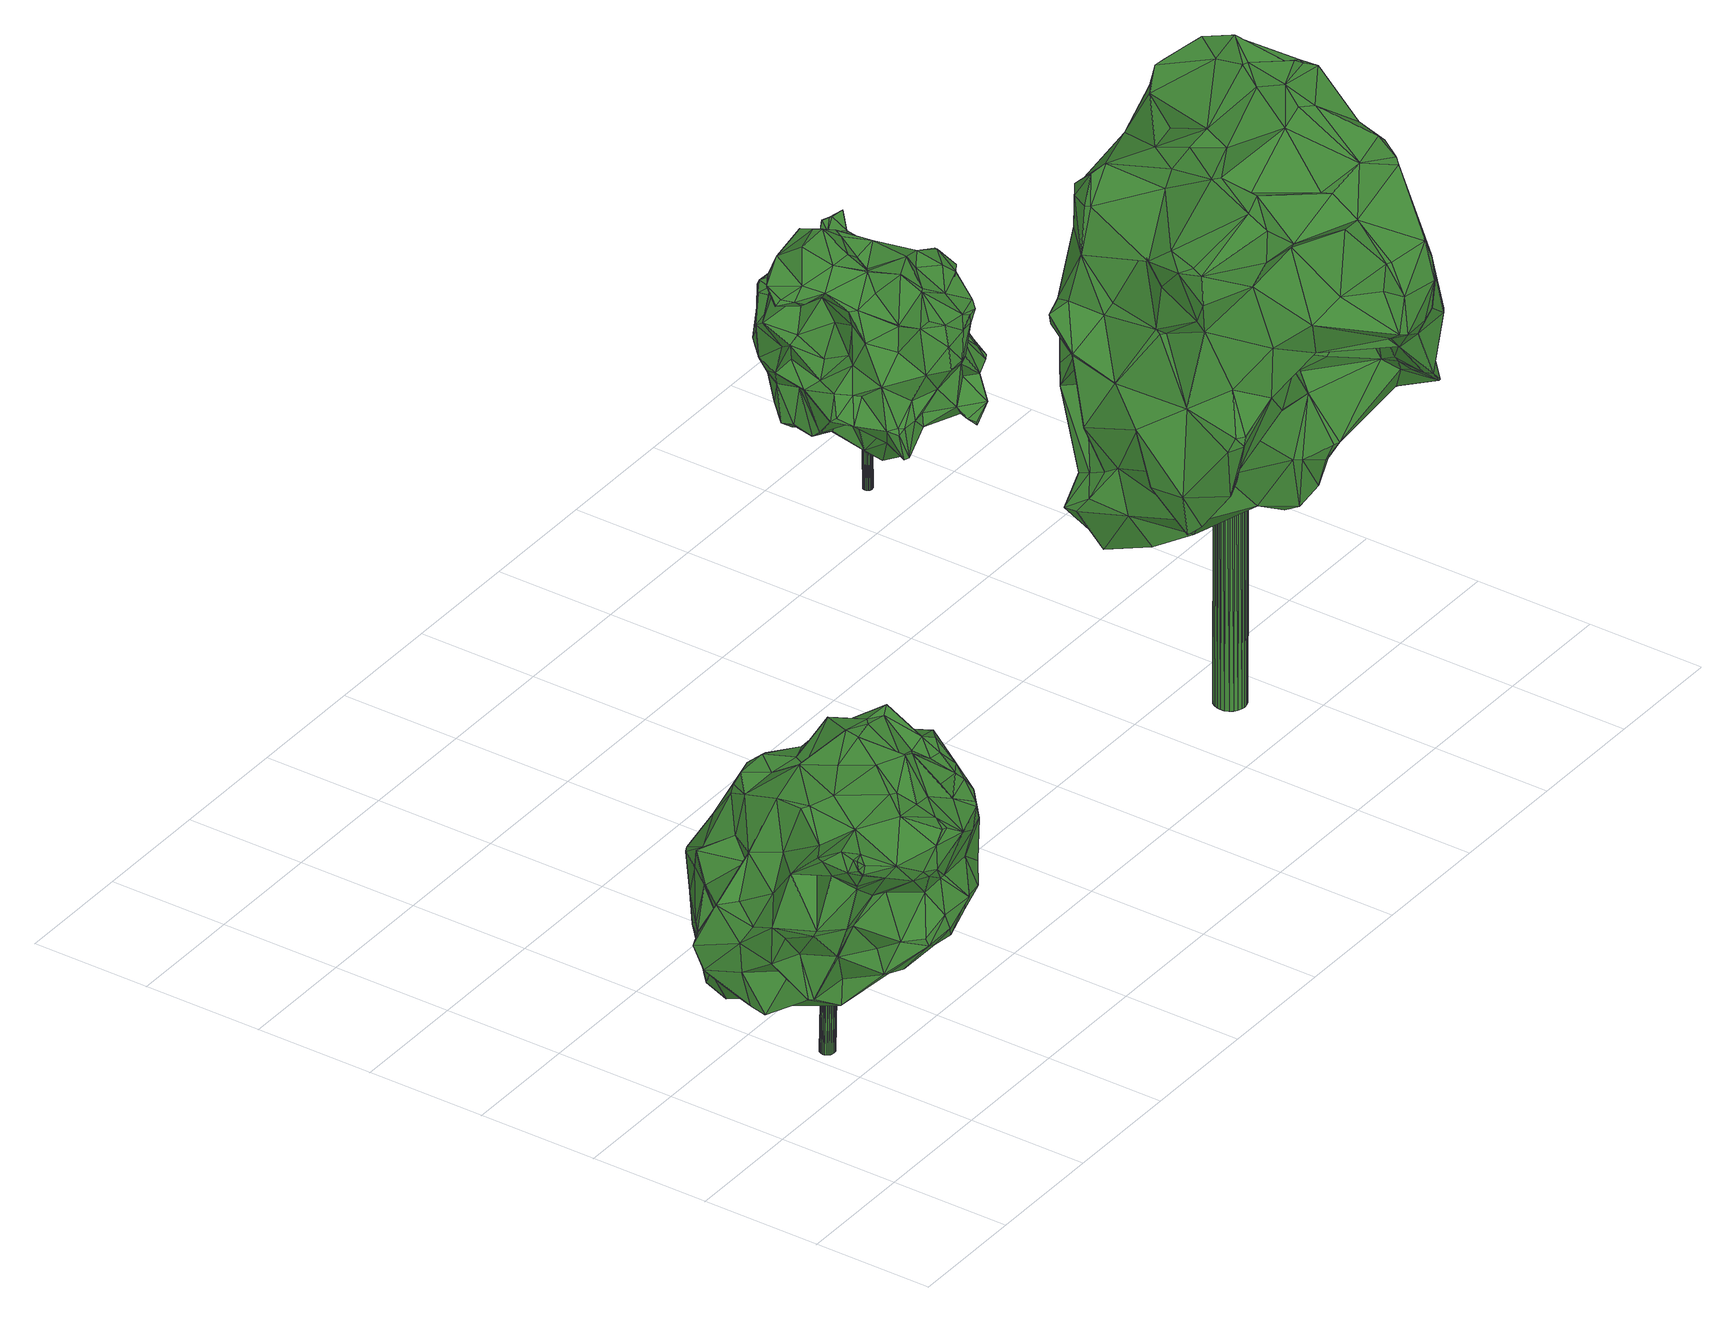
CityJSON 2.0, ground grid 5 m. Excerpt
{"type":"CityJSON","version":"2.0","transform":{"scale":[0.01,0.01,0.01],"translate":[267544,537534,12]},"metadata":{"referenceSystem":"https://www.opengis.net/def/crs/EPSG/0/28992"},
"CityObjects":{
"tree1":{"type":"SolitaryVegetationObject","attributes":{"gtid":333,"crown_width_m":10.78,"crown_median_z":21.3,"crown_r50_m":0.351,"crown_porosity":0.892,"trunk_H_m":8.39,"trunk_DBH_m":0.606,"trunk_radius_m":0.303,"trunk_base_height_m":12.91,"original_gtid":"334"},"geometry":[{"type":"Solid","lod":"3","boundaries":[[[[0,1,2]],[[3,4,5]],[[6,7,8]],[[9,10,11]],[[12,13,14]],[[15,16,17]],[[18,19,16]],[[20,21,14]],[[22,23,24]],[[25,26,27]],[[28,29,30]],[[31,32,33]],[[34,35,36]],[[37,38,39]],[[40,35,41]],[[42,43,44]],[[45,46,47]],[[48,49,50]],[[51,52,53]],[[36,54,34]],[[36,55,54]],[[56,57,58]],[[56,58,59]],[[17,19,60]],[[17,60,61]],[[62,63,64]],[[65,39,66]],[[67,68,69]],[[70,1,0]],[[71,72,73]],[[74,47,46]],[[75,76,77]],[[11,10,78]],[[47,53,52]],[[79,80,65]],[[79,65,66]],[[81,10,82]],[[54,55,25]],[[2,75,0]],[[5,83,84]],[[47,52,85]],[[43,86,44]],[[87,28,88]],[[89,90,25]],[[91,92,90]],[[90,89,93]],[[63,94,95]],[[83,96,97]],[[98,97,96]],[[98,83,97]],[[99,100,101]],[[96,102,103]],[[104,105,106]],[[107,75,2]],[[12,27,26]],[[44,108,42]],[[109,110,111]],[[112,27,12]],[[113,78,81]],[[10,81,78]],[[114,115,116]],[[117,118,114]],[[119,114,118]],[[101,76,75]],[[120,121,43]],[[120,43,42]],[[122,123,124]],[[11,33,9]],[[119,118,125]],[[112,12,77]],[[106,126,127]],[[128,61,60]],[[129,130,131]],[[29,132,133]],[[98,84,83]],[[134,87,135]],[[93,91,90]],[[133,5,30]],[[29,133,30]],[[135,136,134]],[[80,79,137]],[[54,91,34]],[[14,21,12]],[[92,91,54]],[[138,139,40]],[[77,76,112]],[[78,113,140]],[[99,101,141]],[[101,142,141]],[[90,92,143]],[[144,145,146]],[[147,145,144]],[[148,65,149]],[[87,67,135]],[[44,150,151]],[[152,13,153]],[[130,146,154]],[[138,41,155]],[[67,87,131]],[[6,156,157]],[[8,156,6]],[[158,118,117]],[[125,118,158]],[[159,160,14]],[[34,122,35]],[[161,110,162]],[[26,25,163]],[[70,164,165]],[[0,164,70]],[[36,166,55]],[[146,145,167]],[[168,167,169]],[[167,168,59]],[[116,170,171]],[[40,172,35]],[[139,172,40]],[[116,144,114]],[[85,45,47]],[[34,173,122]],[[59,168,141]],[[141,168,89]],[[106,123,104]],[[136,6,134]],[[157,134,6]],[[67,131,130]],[[124,109,155]],[[87,174,28]],[[160,38,37]],[[15,175,176]],[[177,178,169]],[[98,103,51]],[[96,103,98]],[[157,73,179]],[[2,57,107]],[[159,14,13]],[[103,102,180]],[[18,181,19]],[[79,182,137]],[[79,66,182]],[[183,184,185]],[[186,187,43]],[[43,121,186]],[[15,188,16]],[[24,8,70]],[[48,188,15]],[[176,48,15]],[[5,189,190]],[[5,191,189]],[[188,192,16]],[[192,18,16]],[[136,2,7]],[[2,1,7]],[[77,12,20]],[[77,20,75]],[[80,137,64]],[[158,88,28]],[[158,117,88]],[[193,194,195]],[[128,196,33]],[[60,196,128]],[[147,144,197]],[[111,198,31]],[[199,200,18]],[[171,197,116]],[[201,195,94]],[[30,5,190]],[[202,203,108]],[[200,108,203]],[[149,184,183]],[[136,204,57]],[[136,57,2]],[[52,205,85]],[[52,51,205]],[[14,160,206]],[[12,21,20]],[[128,207,61]],[[33,207,128]],[[208,96,83]],[[209,137,210]],[[22,165,20]],[[22,20,206]],[[206,20,14]],[[211,42,108]],[[3,5,84]],[[3,84,120]],[[211,108,212]],[[213,156,71]],[[111,214,215]],[[139,137,209]],[[139,62,137]],[[95,113,185]],[[113,95,140]],[[53,98,51]],[[193,215,194]],[[216,159,152]],[[212,3,42]],[[120,42,3]],[[120,98,121]],[[208,83,133]],[[82,217,81]],[[218,113,81]],[[219,218,150]],[[219,150,220]],[[182,221,210]],[[121,98,53]],[[54,143,92]],[[25,143,54]],[[34,222,223]],[[110,161,170]],[[171,170,161]],[[223,222,126]],[[75,164,0]],[[33,115,207]],[[19,17,16]],[[109,193,155]],[[195,155,193]],[[104,123,122]],[[220,74,46]],[[45,220,46]],[[45,224,148]],[[182,210,137]],[[127,110,225]],[[90,143,25]],[[188,189,192]],[[192,189,212]],[[189,191,212]],[[75,107,226]],[[24,156,8]],[[227,179,73]],[[76,100,112]],[[210,221,228]],[[91,177,222]],[[147,222,177]],[[60,229,196]],[[60,19,229]],[[115,170,116]],[[198,170,115]],[[198,110,170]],[[124,225,109]],[[123,225,124]],[[120,84,98]],[[38,216,66]],[[125,48,176]],[[169,167,145]],[[169,145,147]],[[30,230,28]],[[158,230,125]],[[28,230,158]],[[111,31,11]],[[33,11,31]],[[220,86,74]],[[179,132,157]],[[208,132,179]],[[106,231,126]],[[105,231,106]],[[116,197,144]],[[34,91,222]],[[188,50,189]],[[190,189,50]],[[139,209,172]],[[57,204,58]],[[179,227,208]],[[222,147,197]],[[188,48,50]],[[108,44,151]],[[108,151,202]],[[109,232,110]],[[146,167,233]],[[88,131,87]],[[204,154,58]],[[233,58,154]],[[200,212,108]],[[186,74,187]],[[215,193,111]],[[111,193,109]],[[55,163,25]],[[234,61,207]],[[234,207,115]],[[235,236,180]],[[237,180,236]],[[235,180,102]],[[78,214,11]],[[111,11,214]],[[110,198,111]],[[51,103,238]],[[219,220,239]],[[114,144,240]],[[220,183,239]],[[220,148,183]],[[133,83,5]],[[203,18,200]],[[163,55,228]],[[163,228,221]],[[127,162,110]],[[241,242,173]],[[241,173,34]],[[104,173,105]],[[105,173,242]],[[139,138,243]],[[181,9,229]],[[177,91,178]],[[93,178,91]],[[113,218,185]],[[70,8,1]],[[7,1,8]],[[195,138,155]],[[202,151,150]],[[149,80,64]],[[149,64,63]],[[62,64,137]],[[127,225,106]],[[55,166,228]],[[88,240,131]],[[152,159,13]],[[239,185,218]],[[95,185,63]],[[239,218,219]],[[22,236,23]],[[244,181,18]],[[244,18,203]],[[65,245,39]],[[63,184,149]],[[149,183,148]],[[7,6,136]],[[114,240,117]],[[73,157,213]],[[78,140,214]],[[95,214,140]],[[35,122,41]],[[67,130,68]],[[4,191,5]],[[177,169,147]],[[211,212,42]],[[185,239,183]],[[220,45,148]],[[172,166,35]],[[208,133,132]],[[146,130,129]],[[146,129,144]],[[29,157,132]],[[33,196,229]],[[17,61,175]],[[17,175,15]],[[73,213,71]],[[25,100,89]],[[210,228,172]],[[187,74,86]],[[187,86,43]],[[26,13,12]],[[39,85,205]],[[39,38,66]],[[35,166,36]],[[185,184,63]],[[201,138,195]],[[155,41,124]],[[122,124,41]],[[65,80,149]],[[163,13,26]],[[202,244,203]],[[82,244,202]],[[161,197,171]],[[161,222,197]],[[161,162,222]],[[222,162,126]],[[127,126,162]],[[238,180,205]],[[150,44,86]],[[150,86,220]],[[22,24,165]],[[206,237,22]],[[165,24,70]],[[166,172,228]],[[94,246,201]],[[236,22,237]],[[163,221,13]],[[210,172,209]],[[157,156,213]],[[129,240,144]],[[131,240,129]],[[59,58,233]],[[227,96,208]],[[102,96,227]],[[119,234,114]],[[115,114,234]],[[168,169,178]],[[28,174,29]],[[167,59,233]],[[93,168,178]],[[56,142,57]],[[141,142,56]],[[134,174,87]],[[134,157,174]],[[37,39,205]],[[205,237,37]],[[206,37,237]],[[206,160,37]],[[23,156,24]],[[138,40,41]],[[29,174,157]],[[23,236,235]],[[227,23,235]],[[227,235,102]],[[141,89,100]],[[168,93,89]],[[20,164,75]],[[165,164,20]],[[88,117,240]],[[85,247,45]],[[39,247,85]],[[38,160,216]],[[13,221,153]],[[225,110,232]],[[101,100,76]],[[205,51,238]],[[95,194,214]],[[215,214,194]],[[195,194,94]],[[95,94,194]],[[94,63,246]],[[115,32,198]],[[33,32,115]],[[237,205,180]],[[82,10,181]],[[10,9,181]],[[244,82,181]],[[233,154,146]],[[74,248,47]],[[201,246,62]],[[62,246,63]],[[201,243,138]],[[62,139,243]],[[62,243,201]],[[123,106,225]],[[81,217,218]],[[56,59,141]],[[238,103,180]],[[82,202,217]],[[18,192,199]],[[71,156,23]],[[31,198,32]],[[73,72,227]],[[71,23,72]],[[227,72,23]],[[212,199,192]],[[224,245,65]],[[148,224,65]],[[218,217,150]],[[202,150,217]],[[199,212,200]],[[191,249,212]],[[3,212,249]],[[3,249,4]],[[4,249,191]],[[250,231,242]],[[27,112,100]],[[27,100,25]],[[99,141,100]],[[125,176,175]],[[33,229,9]],[[181,229,19]],[[61,234,175]],[[119,175,234]],[[125,175,119]],[[225,232,109]],[[159,216,160]],[[190,50,49]],[[45,247,224]],[[224,247,245]],[[245,247,39]],[[101,226,142]],[[75,226,101]],[[66,216,152]],[[66,152,182]],[[152,153,182]],[[182,153,221]],[[223,241,34]],[[250,241,223]],[[30,190,49]],[[250,242,241]],[[104,122,173]],[[30,49,230]],[[125,49,48]],[[230,49,125]],[[67,69,135]],[[135,69,136]],[[204,136,69]],[[53,47,248]],[[53,248,121]],[[69,154,204]],[[69,68,154]],[[130,154,68]],[[186,248,74]],[[121,248,186]],[[242,231,105]],[[223,231,250]],[[126,231,223]],[[107,57,226]],[[57,142,226]],[[251,252,253]],[[251,253,254]],[[254,253,255]],[[254,255,256]],[[253,252,257]],[[253,257,255]],[[255,257,258]],[[255,258,256]],[[257,252,259]],[[257,259,258]],[[258,259,260]],[[258,260,256]],[[259,252,261]],[[259,261,260]],[[260,261,262]],[[260,262,256]],[[261,252,263]],[[261,263,262]],[[262,263,264]],[[262,264,256]],[[263,252,265]],[[263,265,264]],[[264,265,266]],[[264,266,256]],[[265,252,267]],[[265,267,266]],[[266,267,268]],[[266,268,256]],[[267,252,269]],[[267,269,268]],[[268,269,270]],[[268,270,256]],[[269,252,271]],[[269,271,270]],[[270,271,272]],[[270,272,256]],[[271,252,273]],[[271,273,272]],[[272,273,274]],[[272,274,256]],[[273,252,275]],[[273,275,274]],[[274,275,276]],[[274,276,256]],[[275,252,277]],[[275,277,276]],[[276,277,278]],[[276,278,256]],[[277,252,279]],[[277,279,278]],[[278,279,280]],[[278,280,256]],[[279,252,281]],[[279,281,280]],[[280,281,282]],[[280,282,256]],[[281,252,283]],[[281,283,282]],[[282,283,284]],[[282,284,256]],[[283,252,285]],[[283,285,284]],[[284,285,286]],[[284,286,256]],[[285,252,287]],[[285,287,286]],[[286,287,288]],[[286,288,256]],[[287,252,289]],[[287,289,288]],[[288,289,290]],[[288,290,256]],[[289,252,291]],[[289,291,290]],[[290,291,292]],[[290,292,256]],[[291,252,293]],[[291,293,292]],[[292,293,294]],[[292,294,256]],[[293,252,295]],[[293,295,294]],[[294,295,296]],[[294,296,256]],[[295,252,297]],[[295,297,296]],[[296,297,298]],[[296,298,256]],[[297,252,299]],[[297,299,298]],[[298,299,300]],[[298,300,256]],[[299,252,251]],[[299,251,300]],[[300,251,254]],[[300,254,256]]]]}]},
"tree2":{"type":"SolitaryVegetationObject","attributes":{"gtid":13,"crown_width_m":13.46,"crown_median_z":30.38,"crown_r50_m":0.469,"crown_porosity":0.883,"trunk_H_m":17.51,"trunk_DBH_m":1.3,"trunk_radius_m":0.648,"trunk_base_height_m":12.87,"original_gtid":"13"},"geometry":[{"type":"Solid","lod":"3","boundaries":[[[[301,302,303]],[[304,305,306]],[[307,308,309]],[[310,308,307]],[[311,312,313]],[[311,313,314]],[[315,316,317]],[[318,319,320]],[[321,322,323]],[[324,325,326]],[[327,328,329]],[[330,331,332]],[[333,334,335]],[[336,337,319]],[[338,339,340]],[[341,342,343]],[[344,345,346]],[[347,348,349]],[[350,351,352]],[[353,354,355]],[[356,357,358]],[[359,360,361]],[[362,363,364]],[[335,365,366]],[[365,367,366]],[[329,368,317]],[[369,320,370]],[[370,320,371]],[[370,371,372]],[[373,340,374]],[[375,376,377]],[[378,379,380]],[[370,381,369]],[[382,383,384]],[[307,385,386]],[[309,385,307]],[[387,388,389]],[[390,339,338]],[[391,392,393]],[[385,394,395]],[[396,397,398]],[[399,400,401]],[[347,349,402]],[[403,404,405]],[[351,406,407]],[[408,409,384]],[[410,411,412]],[[413,414,404]],[[415,416,417]],[[301,303,418]],[[419,405,420]],[[419,420,415]],[[421,323,422]],[[423,337,336]],[[321,341,424]],[[425,424,341]],[[415,417,304]],[[426,427,428]],[[429,430,403]],[[403,430,431]],[[419,415,304]],[[395,432,433]],[[434,402,340]],[[395,394,432]],[[435,436,437]],[[431,404,403]],[[438,312,439]],[[378,347,440]],[[440,347,441]],[[442,443,444]],[[445,444,443]],[[445,443,301]],[[336,319,396]],[[318,396,319]],[[435,446,436]],[[348,347,378]],[[424,447,321]],[[386,448,307]],[[423,371,337]],[[362,364,394]],[[419,449,403]],[[450,308,310]],[[451,316,452]],[[453,454,455]],[[456,454,453]],[[439,400,399]],[[457,458,459]],[[460,461,462]],[[460,410,461]],[[463,356,327]],[[328,327,356]],[[391,388,387]],[[464,389,388]],[[408,465,466]],[[450,422,467]],[[421,422,450]],[[466,465,453]],[[468,469,470]],[[471,470,469]],[[325,472,473]],[[474,414,453]],[[367,475,366]],[[476,477,478]],[[479,478,477]],[[334,480,481]],[[339,374,340]],[[348,482,339]],[[470,483,468]],[[484,457,485]],[[486,457,484]],[[364,487,488]],[[489,490,491]],[[482,378,380]],[[348,378,482]],[[492,486,493]],[[494,437,495]],[[494,495,496]],[[356,497,498]],[[499,479,314]],[[500,437,501]],[[502,503,504]],[[325,505,302]],[[485,506,484]],[[329,423,327]],[[336,327,423]],[[329,412,371]],[[371,412,372]],[[329,371,423]],[[429,403,449]],[[496,368,328]],[[507,502,464]],[[507,464,393]],[[508,509,510]],[[465,511,512]],[[344,513,345]],[[341,321,342]],[[514,450,515]],[[516,517,518]],[[513,519,387]],[[513,520,519]],[[511,408,384]],[[521,346,522]],[[393,464,391]],[[502,507,503]],[[523,503,507]],[[444,524,442]],[[456,472,454]],[[408,511,465]],[[373,434,340]],[[404,431,413]],[[525,413,430]],[[430,413,431]],[[526,527,417]],[[464,388,391]],[[436,387,519]],[[513,344,520]],[[501,437,436]],[[528,512,511]],[[529,438,530]],[[529,530,488]],[[483,463,531]],[[483,531,532]],[[464,502,389]],[[502,513,389]],[[530,438,439]],[[533,362,534]],[[458,535,536]],[[387,389,513]],[[457,486,471]],[[486,537,471]],[[338,340,402]],[[482,374,339]],[[339,390,538]],[[327,336,531]],[[339,538,348]],[[482,373,374]],[[496,317,368]],[[329,328,368]],[[336,396,398]],[[418,303,516]],[[371,320,337]],[[319,337,320]],[[434,539,540]],[[321,447,322]],[[447,333,322]],[[418,541,301]],[[445,301,541]],[[529,542,505]],[[449,306,410]],[[429,449,410]],[[356,331,497]],[[382,522,383]],[[521,522,382]],[[427,426,484]],[[434,311,402]],[[453,465,512]],[[448,515,310]],[[430,452,525]],[[445,541,543]],[[543,544,467]],[[545,523,427]],[[507,428,523]],[[546,506,313]],[[547,481,480]],[[546,512,528]],[[317,412,329]],[[548,549,550]],[[518,517,505]],[[551,491,376]],[[525,452,552]],[[553,382,554]],[[555,356,498]],[[555,498,435]],[[467,544,418]],[[457,471,407]],[[554,382,384]],[[556,554,384]],[[537,332,557]],[[433,558,386]],[[559,558,433]],[[470,471,537]],[[324,455,454]],[[427,560,545]],[[561,562,406]],[[525,554,556]],[[413,525,556]],[[385,395,386]],[[491,359,489]],[[433,386,395]],[[416,415,563]],[[416,563,524]],[[407,469,468]],[[479,477,347]],[[492,493,484]],[[426,492,484]],[[398,564,531]],[[565,438,509]],[[390,349,538]],[[367,445,475]],[[566,426,392]],[[414,556,409]],[[414,413,556]],[[390,402,349]],[[533,567,518]],[[400,439,312]],[[393,392,426]],[[462,317,316]],[[412,461,410]],[[350,568,569]],[[570,472,456]],[[545,560,571]],[[572,458,561]],[[572,459,458]],[[398,573,564]],[[345,522,346]],[[552,452,316]],[[402,314,479]],[[383,528,384]],[[511,384,528]],[[399,559,574]],[[392,391,566]],[[572,457,459]],[[402,390,338]],[[484,493,486]],[[357,356,463]],[[383,546,528]],[[383,545,546]],[[566,492,426]],[[572,485,457]],[[575,370,576]],[[372,576,370]],[[520,577,500]],[[307,448,310]],[[373,482,380]],[[435,437,555]],[[373,539,434]],[[479,347,402]],[[555,494,328]],[[335,578,333]],[[579,580,425]],[[474,581,414]],[[402,311,314]],[[564,573,582]],[[489,583,490]],[[445,543,475]],[[320,584,318]],[[454,325,324]],[[533,467,567]],[[585,334,447]],[[586,584,369]],[[327,531,463]],[[500,495,437]],[[304,527,381]],[[438,473,570]],[[587,546,313]],[[533,534,309]],[[533,309,308]],[[460,429,410]],[[356,555,328]],[[424,425,585]],[[476,588,477]],[[589,355,354]],[[466,409,408]],[[538,349,348]],[[462,461,317]],[[419,304,306]],[[419,306,449]],[[311,558,401]],[[514,515,548]],[[481,417,416]],[[365,481,416]],[[536,406,562]],[[447,424,585]],[[586,369,590]],[[586,590,397]],[[412,317,461]],[[479,591,478]],[[352,351,407]],[[592,448,386]],[[433,488,559]],[[593,326,325]],[[593,325,302]],[[555,437,494]],[[451,452,460]],[[309,534,385]],[[394,385,534]],[[380,594,373]],[[320,369,584]],[[566,331,330]],[[566,595,331]],[[334,481,365]],[[357,483,557]],[[586,318,584]],[[586,396,318]],[[586,397,396]],[[455,324,474]],[[443,442,593]],[[429,460,430]],[[419,403,405]],[[488,432,364]],[[516,518,567]],[[301,593,302]],[[443,593,301]],[[400,311,401]],[[312,311,400]],[[541,544,543]],[[332,331,358]],[[541,418,544]],[[420,405,596]],[[458,597,561]],[[597,598,561]],[[489,547,583]],[[438,510,509]],[[311,434,558]],[[434,540,558]],[[554,525,553]],[[566,537,492]],[[537,566,330]],[[492,537,486]],[[499,314,313]],[[380,379,599]],[[600,599,379]],[[335,366,578]],[[557,358,357]],[[601,579,425]],[[569,579,601]],[[364,432,394]],[[433,432,488]],[[477,588,441]],[[441,588,440]],[[534,362,394]],[[576,412,411]],[[518,362,533]],[[484,560,427]],[[518,363,362]],[[505,363,518]],[[352,407,468]],[[407,406,536]],[[306,411,410]],[[399,401,559]],[[602,361,569]],[[421,450,514]],[[491,551,359]],[[365,335,334]],[[594,380,599]],[[594,599,448]],[[328,494,496]],[[468,483,532]],[[332,358,557]],[[561,603,572]],[[559,401,558]],[[438,570,510]],[[364,363,487]],[[542,487,363]],[[476,603,561]],[[572,603,485]],[[489,359,590]],[[399,574,439]],[[530,439,574]],[[590,359,397]],[[397,359,361]],[[579,361,580]],[[360,580,361]],[[569,361,579]],[[316,500,577]],[[590,369,527]],[[438,529,473]],[[505,473,529]],[[602,397,361]],[[592,386,540]],[[548,550,323]],[[604,536,377]],[[568,352,605]],[[468,605,352]],[[334,585,425]],[[427,523,428]],[[600,549,548]],[[582,605,606]],[[582,573,605]],[[604,597,536]],[[597,458,536]],[[607,598,597]],[[597,480,607]],[[466,453,409]],[[325,473,505]],[[416,444,367]],[[524,444,416]],[[504,608,522]],[[383,522,608]],[[556,384,409]],[[414,409,453]],[[536,457,407]],[[552,346,553]],[[355,609,353]],[[345,504,522]],[[532,531,564]],[[502,504,345]],[[568,350,352]],[[404,581,596]],[[560,484,506]],[[416,367,365]],[[488,487,529]],[[356,358,331]],[[529,487,542]],[[560,506,571]],[[451,462,316]],[[460,462,451]],[[587,313,312]],[[594,539,373]],[[594,540,539]],[[372,412,576]],[[477,441,347]],[[398,531,336]],[[333,447,334]],[[543,467,578]],[[322,422,610]],[[600,379,549]],[[565,312,438]],[[473,472,570]],[[313,506,499]],[[488,574,559]],[[485,591,499]],[[499,591,479]],[[330,332,537]],[[417,481,547]],[[417,547,489]],[[609,476,406]],[[609,406,351]],[[324,596,581]],[[463,483,357]],[[530,574,488]],[[460,452,430]],[[551,376,580]],[[603,591,485]],[[478,591,603]],[[478,603,476]],[[333,422,322]],[[550,589,323]],[[578,422,333]],[[467,422,578]],[[321,323,589]],[[550,549,589]],[[611,355,589]],[[611,589,549]],[[507,393,428]],[[548,323,421]],[[467,418,567]],[[450,467,533]],[[308,450,533]],[[606,564,582]],[[323,322,610]],[[422,323,610]],[[321,589,342]],[[516,567,418]],[[503,608,504]],[[521,382,346]],[[366,543,578]],[[366,475,543]],[[576,411,305]],[[580,376,425]],[[370,575,381]],[[426,428,393]],[[421,514,548]],[[485,499,506]],[[611,609,355]],[[536,562,377]],[[576,305,575]],[[381,305,304]],[[575,305,381]],[[381,527,369]],[[359,551,360]],[[569,343,354]],[[589,354,342]],[[343,342,354]],[[353,350,354]],[[360,551,580]],[[476,609,611]],[[351,350,609]],[[353,609,350]],[[315,495,500]],[[500,316,315]],[[315,317,495]],[[496,495,317]],[[454,472,325]],[[456,453,510]],[[456,510,570]],[[512,510,453]],[[512,508,510]],[[583,547,480]],[[545,608,523]],[[414,581,404]],[[480,597,583]],[[508,512,546]],[[592,594,448]],[[540,594,592]],[[612,595,391]],[[480,334,607]],[[565,587,312]],[[540,386,558]],[[561,406,476]],[[565,509,587]],[[508,587,509]],[[508,546,587]],[[448,600,515]],[[498,446,435]],[[498,497,446]],[[520,344,577]],[[519,613,436]],[[612,436,446]],[[502,345,513]],[[606,605,532]],[[468,532,605]],[[500,501,613]],[[346,382,553]],[[520,500,613]],[[520,613,519]],[[305,411,306]],[[545,571,546]],[[450,310,515]],[[331,595,497]],[[549,379,611]],[[440,611,379]],[[440,379,378]],[[397,573,398]],[[602,573,397]],[[532,564,606]],[[607,562,598]],[[375,562,607]],[[377,562,375]],[[598,562,561]],[[445,367,444]],[[546,571,506]],[[420,596,614]],[[404,596,405]],[[474,453,455]],[[457,535,458]],[[614,596,324]],[[503,523,608]],[[553,525,552]],[[614,326,593]],[[614,324,326]],[[568,605,573]],[[542,363,505]],[[383,608,545]],[[597,604,583]],[[583,604,490]],[[377,490,604]],[[602,615,573]],[[568,573,615]],[[425,341,343]],[[425,343,601]],[[601,343,569]],[[417,527,304]],[[614,593,420]],[[616,599,600]],[[448,599,616]],[[448,616,600]],[[600,548,515]],[[593,563,420]],[[420,563,415]],[[593,442,563]],[[524,563,442]],[[611,588,476]],[[440,588,611]],[[470,557,483]],[[470,537,557]],[[505,517,302]],[[303,302,517]],[[303,517,516]],[[324,581,474]],[[569,615,602]],[[568,615,569]],[[569,354,350]],[[446,595,612]],[[391,595,566]],[[446,497,595]],[[387,612,391]],[[387,436,612]],[[457,536,535]],[[425,376,334]],[[526,417,489]],[[526,489,527]],[[590,527,489]],[[607,334,376]],[[375,607,376]],[[377,376,490]],[[490,376,491]],[[552,577,346]],[[316,577,552]],[[436,613,501]],[[346,577,344]],[[471,469,407]],[[617,618,619]],[[617,619,620]],[[620,619,621]],[[620,621,622]],[[619,618,623]],[[619,623,621]],[[621,623,624]],[[621,624,622]],[[623,618,625]],[[623,625,624]],[[624,625,626]],[[624,626,622]],[[625,618,627]],[[625,627,626]],[[626,627,628]],[[626,628,622]],[[627,618,629]],[[627,629,628]],[[628,629,630]],[[628,630,622]],[[629,618,631]],[[629,631,630]],[[630,631,632]],[[630,632,622]],[[631,618,633]],[[631,633,632]],[[632,633,634]],[[632,634,622]],[[633,618,635]],[[633,635,634]],[[634,635,636]],[[634,636,622]],[[635,618,637]],[[635,637,636]],[[636,637,638]],[[636,638,622]],[[637,618,639]],[[637,639,638]],[[638,639,640]],[[638,640,622]],[[639,618,641]],[[639,641,640]],[[640,641,642]],[[640,642,622]],[[641,618,643]],[[641,643,642]],[[642,643,644]],[[642,644,622]],[[643,618,645]],[[643,645,644]],[[644,645,646]],[[644,646,622]],[[645,618,647]],[[645,647,646]],[[646,647,648]],[[646,648,622]],[[647,618,649]],[[647,649,648]],[[648,649,650]],[[648,650,622]],[[649,618,651]],[[649,651,650]],[[650,651,652]],[[650,652,622]],[[651,618,653]],[[651,653,652]],[[652,653,654]],[[652,654,622]],[[653,618,655]],[[653,655,654]],[[654,655,656]],[[654,656,622]],[[655,618,657]],[[655,657,656]],[[656,657,658]],[[656,658,622]],[[657,618,659]],[[657,659,658]],[[658,659,660]],[[658,660,622]],[[659,618,661]],[[659,661,660]],[[660,661,662]],[[660,662,622]],[[661,618,663]],[[661,663,662]],[[662,663,664]],[[662,664,622]],[[663,618,665]],[[663,665,664]],[[664,665,666]],[[664,666,622]],[[665,618,617]],[[665,617,666]],[[666,617,620]],[[666,620,622]]]]}]},
"tree3":{"type":"SolitaryVegetationObject","attributes":{"gtid":380,"crown_width_m":8.14,"crown_median_z":19.56,"crown_r50_m":0.32,"crown_porosity":0.899,"trunk_H_m":6.63,"trunk_DBH_m":0.377,"trunk_radius_m":0.189,"trunk_base_height_m":12.93,"original_gtid":"381"},"geometry":[{"type":"Solid","lod":"3","boundaries":[[[[667,668,669]],[[670,671,672]],[[670,673,671]],[[674,675,676]],[[677,678,679]],[[680,681,682]],[[683,684,685]],[[686,673,687]],[[688,689,690]],[[691,692,693]],[[694,695,696]],[[697,698,699]],[[700,701,702]],[[703,704,705]],[[702,706,700]],[[707,708,709]],[[710,711,712]],[[713,714,715]],[[716,717,718]],[[716,719,717]],[[720,721,722]],[[723,724,725]],[[717,725,726]],[[727,728,676]],[[727,676,729]],[[730,731,732]],[[730,732,733]],[[734,735,716]],[[736,737,738]],[[739,740,703]],[[741,697,742]],[[743,744,745]],[[746,708,707]],[[747,708,746]],[[743,748,749]],[[750,751,752]],[[753,754,679]],[[755,756,757]],[[745,748,743]],[[758,759,760]],[[758,760,694]],[[747,761,762]],[[763,762,761]],[[764,765,766]],[[679,754,767]],[[691,712,768]],[[768,712,693]],[[769,770,771]],[[772,745,744]],[[757,773,766]],[[774,760,759]],[[721,775,722]],[[776,777,778]],[[678,677,740]],[[678,740,739]],[[697,741,779]],[[780,781,712]],[[745,782,748]],[[746,763,761]],[[693,782,691]],[[783,784,694]],[[760,783,694]],[[785,786,787]],[[788,789,695]],[[788,790,789]],[[791,792,793]],[[779,741,766]],[[764,766,741]],[[794,795,796]],[[797,798,734]],[[799,713,800]],[[714,795,794]],[[735,801,802]],[[735,802,803]],[[804,762,702]],[[702,762,805]],[[806,685,807]],[[724,752,751]],[[808,809,810]],[[808,810,811]],[[745,812,782]],[[757,813,755]],[[814,815,816]],[[817,818,819]],[[794,817,819]],[[794,819,714]],[[791,742,792]],[[737,786,820]],[[794,796,821]],[[821,796,822]],[[736,738,823]],[[783,695,784]],[[754,824,825]],[[754,826,824]],[[713,795,714]],[[764,827,765]],[[799,828,713]],[[783,760,775]],[[783,775,721]],[[774,775,760]],[[829,825,830]],[[776,738,737]],[[809,673,670]],[[831,748,832]],[[818,833,685]],[[709,811,834]],[[769,771,797]],[[739,705,793]],[[823,738,778]],[[835,836,709]],[[719,716,837]],[[838,839,840]],[[838,840,680]],[[785,841,786]],[[841,842,820]],[[843,820,842]],[[844,756,755]],[[721,695,783]],[[845,726,751]],[[845,751,750]],[[813,846,755]],[[690,689,847]],[[726,848,849]],[[850,851,852]],[[790,678,792]],[[853,854,855]],[[688,690,706]],[[700,706,690]],[[720,826,721]],[[856,669,808]],[[809,808,669]],[[857,833,858]],[[713,828,795]],[[859,795,828]],[[679,767,677]],[[860,861,862]],[[700,690,847]],[[797,734,863]],[[763,864,706]],[[668,865,809]],[[849,866,726]],[[683,685,867]],[[685,851,867]],[[811,856,808]],[[691,782,812]],[[710,691,812]],[[868,869,870]],[[822,871,821]],[[872,873,874]],[[857,858,875]],[[678,876,753]],[[729,676,877]],[[679,678,753]],[[748,878,749]],[[692,691,879]],[[683,867,684]],[[861,880,881]],[[741,742,764]],[[882,856,816]],[[763,883,864]],[[698,884,885]],[[757,756,773]],[[867,769,886]],[[702,805,706]],[[887,689,781]],[[806,888,705]],[[806,705,704]],[[815,889,682]],[[680,682,889]],[[890,709,834]],[[740,677,891]],[[858,871,822]],[[785,892,841]],[[868,870,893]],[[726,718,717]],[[773,894,895]],[[820,786,841]],[[845,848,726]],[[729,877,896]],[[707,897,746]],[[689,887,847]],[[763,805,762]],[[896,898,729]],[[696,729,898]],[[712,711,899]],[[759,899,711]],[[804,896,900]],[[819,715,714]],[[749,901,829]],[[849,668,902]],[[903,684,867]],[[712,781,693]],[[904,844,846]],[[905,844,904]],[[852,685,906]],[[789,696,695]],[[907,884,790]],[[885,884,907]],[[882,681,856]],[[908,804,854]],[[704,685,806]],[[761,747,746]],[[753,909,754]],[[910,911,798]],[[737,820,776]],[[773,756,894]],[[722,912,720]],[[681,667,669]],[[681,669,856]],[[719,725,717]],[[902,859,849]],[[907,792,885]],[[907,790,792]],[[893,875,858]],[[838,862,733]],[[752,672,671]],[[775,774,912]],[[742,697,699]],[[742,699,792]],[[838,733,778]],[[694,784,695]],[[890,672,913]],[[870,869,667]],[[902,667,869]],[[823,914,736]],[[817,833,818]],[[872,915,873]],[[887,701,847]],[[916,914,791]],[[917,711,812]],[[720,912,772]],[[734,718,863]],[[734,716,718]],[[728,698,697]],[[728,697,779]],[[893,870,875]],[[815,682,882]],[[726,866,918]],[[725,751,726]],[[724,751,725]],[[919,719,803]],[[797,771,798]],[[725,719,864]],[[733,827,730]],[[915,920,921]],[[909,876,788]],[[685,922,818]],[[817,871,833]],[[830,744,829]],[[826,720,772]],[[826,772,824]],[[703,740,704]],[[790,884,789]],[[688,706,864]],[[892,843,842]],[[892,842,841]],[[722,775,912]],[[831,878,748]],[[870,840,839]],[[909,753,876]],[[901,921,825]],[[792,739,793]],[[792,678,739]],[[713,715,800]],[[823,778,733]],[[710,812,711]],[[822,796,893]],[[858,822,893]],[[811,923,814]],[[811,814,816]],[[685,833,857]],[[811,709,836]],[[811,836,923]],[[859,866,849]],[[859,799,866]],[[924,897,752]],[[853,855,925]],[[820,843,807]],[[925,926,927]],[[855,926,925]],[[887,781,780]],[[889,928,860]],[[858,833,871]],[[795,869,868]],[[929,862,838]],[[685,704,906]],[[824,830,825]],[[930,840,870]],[[780,899,887]],[[676,931,674]],[[896,702,932]],[[850,901,770]],[[802,801,803]],[[861,733,862]],[[861,827,733]],[[859,902,869]],[[846,844,755]],[[932,694,898]],[[694,932,758]],[[702,758,932]],[[853,835,908]],[[853,908,854]],[[908,933,708]],[[769,797,934]],[[791,914,742]],[[924,746,897]],[[704,740,872]],[[674,894,927]],[[689,688,935]],[[919,935,719]],[[864,719,935]],[[864,935,688]],[[768,692,879]],[[691,768,879]],[[692,768,693]],[[895,674,936]],[[895,936,773]],[[747,762,804]],[[715,922,684]],[[689,935,919]],[[826,754,909]],[[831,770,878]],[[831,771,770]],[[749,878,901]],[[770,901,878]],[[749,744,743]],[[670,672,890]],[[881,880,757]],[[846,836,835]],[[846,835,925]],[[932,898,896]],[[774,759,711]],[[824,772,830]],[[759,758,899]],[[937,924,723]],[[937,723,725]],[[694,696,898]],[[758,702,701]],[[887,899,701]],[[727,729,938]],[[727,938,789]],[[868,893,796]],[[868,796,795]],[[821,871,794]],[[817,794,871]],[[851,850,867]],[[770,867,850]],[[851,685,852]],[[831,798,771]],[[770,769,867]],[[860,862,889]],[[889,862,929]],[[728,884,698]],[[728,727,884]],[[892,787,736]],[[892,736,916]],[[706,805,763]],[[918,866,939]],[[918,939,863]],[[834,811,810]],[[789,884,727]],[[927,675,674]],[[746,883,763]],[[800,769,934]],[[937,883,924]],[[924,883,746]],[[739,703,705]],[[754,825,767]],[[767,825,921]],[[829,901,825]],[[758,701,899]],[[776,820,777]],[[779,931,728]],[[676,728,931]],[[870,839,875]],[[829,744,749]],[[787,892,785]],[[916,888,940]],[[839,777,941]],[[839,941,875]],[[780,712,899]],[[691,710,712]],[[778,738,776]],[[941,777,807]],[[820,807,777]],[[731,914,823]],[[678,790,876]],[[885,699,698]],[[916,736,914]],[[791,705,916]],[[888,916,705]],[[919,781,689]],[[850,852,901]],[[767,891,677]],[[767,920,891]],[[834,810,890]],[[671,750,752]],[[680,840,930]],[[904,846,925]],[[904,925,927]],[[852,906,872]],[[874,852,872]],[[813,923,846]],[[812,772,917]],[[811,816,856]],[[889,815,928]],[[928,923,813]],[[827,861,765]],[[861,881,765]],[[814,928,815]],[[923,928,814]],[[681,882,682]],[[782,832,748]],[[882,816,815]],[[908,747,804]],[[838,778,839]],[[804,702,896]],[[901,852,921]],[[874,921,852]],[[777,839,778]],[[916,940,892]],[[806,940,888]],[[807,940,806]],[[807,843,940]],[[892,940,843]],[[865,849,687]],[[865,687,673]],[[803,693,781]],[[803,781,919]],[[668,667,902]],[[930,667,681]],[[870,667,930]],[[853,925,835]],[[799,939,866]],[[735,837,716]],[[752,724,924]],[[723,924,724]],[[773,931,766]],[[779,766,931]],[[773,936,931]],[[936,674,931]],[[846,923,836]],[[890,810,809]],[[890,809,670]],[[685,857,942]],[[685,942,807]],[[942,941,807]],[[874,873,915]],[[874,915,921]],[[942,943,941]],[[803,801,693]],[[671,673,750]],[[673,686,750]],[[680,889,929]],[[929,838,680]],[[927,905,904]],[[844,894,756]],[[826,909,721]],[[695,721,909]],[[695,909,788]],[[700,847,701]],[[800,715,886]],[[800,886,769]],[[793,705,791]],[[885,792,699]],[[733,732,823]],[[944,742,914]],[[799,859,828]],[[786,736,787]],[[737,736,786]],[[944,914,731]],[[872,906,704]],[[910,801,735]],[[798,801,910]],[[903,886,715]],[[867,886,903]],[[831,832,798]],[[731,823,732]],[[845,686,848]],[[939,934,863]],[[800,934,939]],[[800,939,799]],[[812,745,772]],[[772,744,830]],[[875,943,857]],[[859,869,795]],[[942,857,943]],[[941,943,875]],[[877,900,896]],[[854,900,855]],[[804,900,854]],[[696,938,729]],[[789,938,696]],[[905,927,894]],[[895,894,674]],[[832,782,801]],[[832,801,798]],[[782,693,801]],[[908,708,747]],[[928,880,860]],[[681,680,930]],[[860,880,861]],[[933,835,709]],[[905,894,844]],[[772,912,917]],[[912,774,917]],[[917,774,711]],[[766,765,757]],[[881,757,765]],[[788,876,790]],[[903,715,684]],[[687,849,848]],[[687,848,686]],[[803,719,837]],[[803,837,735]],[[673,809,865]],[[933,709,708]],[[709,890,913]],[[709,913,707]],[[668,849,865]],[[672,752,913]],[[707,913,897]],[[752,897,913]],[[910,735,911]],[[767,921,920]],[[863,718,918]],[[726,918,718]],[[883,937,945]],[[883,945,864]],[[725,945,937]],[[864,945,725]],[[863,934,797]],[[908,835,933]],[[911,734,798]],[[740,891,872]],[[920,872,891]],[[911,735,734]],[[872,920,915]],[[684,922,685]],[[818,922,819]],[[715,819,922]],[[668,809,669]],[[730,944,731]],[[827,944,730]],[[764,944,827]],[[742,944,764]],[[750,686,845]],[[900,926,855]],[[927,926,675]],[[676,675,926]],[[900,877,926]],[[676,926,877]],[[928,813,880]],[[757,880,813]],[[946,947,948]],[[946,948,949]],[[949,948,950]],[[949,950,951]],[[948,947,952]],[[948,952,950]],[[950,952,953]],[[950,953,951]],[[952,947,954]],[[952,954,953]],[[953,954,955]],[[953,955,951]],[[954,947,956]],[[954,956,955]],[[955,956,957]],[[955,957,951]],[[956,947,958]],[[956,958,957]],[[957,958,959]],[[957,959,951]],[[958,947,960]],[[958,960,959]],[[959,960,961]],[[959,961,951]],[[960,947,962]],[[960,962,961]],[[961,962,963]],[[961,963,951]],[[962,947,964]],[[962,964,963]],[[963,964,965]],[[963,965,951]],[[964,947,966]],[[964,966,965]],[[965,966,967]],[[965,967,951]],[[966,947,968]],[[966,968,967]],[[967,968,969]],[[967,969,951]],[[968,947,970]],[[968,970,969]],[[969,970,971]],[[969,971,951]],[[970,947,972]],[[970,972,971]],[[971,972,973]],[[971,973,951]],[[972,947,974]],[[972,974,973]],[[973,974,975]],[[973,975,951]],[[974,947,976]],[[974,976,975]],[[975,976,977]],[[975,977,951]],[[976,947,978]],[[976,978,977]],[[977,978,979]],[[977,979,951]],[[978,947,980]],[[978,980,979]],[[979,980,981]],[[979,981,951]],[[980,947,982]],[[980,982,981]],[[981,982,983]],[[981,983,951]],[[982,947,984]],[[982,984,983]],[[983,984,985]],[[983,985,951]],[[984,947,986]],[[984,986,985]],[[985,986,987]],[[985,987,951]],[[986,947,988]],[[986,988,987]],[[987,988,989]],[[987,989,951]],[[988,947,990]],[[988,990,989]],[[989,990,991]],[[989,991,951]],[[990,947,992]],[[990,992,991]],[[991,992,993]],[[991,993,951]],[[992,947,994]],[[992,994,993]],[[993,994,995]],[[993,995,951]],[[994,947,946]],[[994,946,995]],[[995,946,949]],[[995,949,951]]]]}]}
},
"vertices":[
[1235,647,1097],[1228,754,1081],[1217,666,1169],[666,1012,509],[651,971,740],[731,1051,709],[1012,761,1094],[1219,765,1089],[1018,723,1054],[80,954,729],[77,903,643],[92,754,807],[1022,324,1016],[860,275,956],[1017,327,831],[427,1227,852],[402,1191,701],[358,1139,855],[332,1131,621],[245,1055,705],[1052,401,948],[1039,361,947],[962,567,918],[787,670,1014],[970,654,982],[737,200,1159],[889,262,1059],[949,286,1122],[831,1148,1098],[871,1114,958],[763,1173,873],[127,717,877],[211,837,898],[151,899,891],[365,238,1196],[467,235,1077],[497,211,1109],[809,415,721],[808,350,692],[725,445,586],[440,341,1003],[385,361,1010],[594,999,388],[675,936,418],[459,899,341],[631,565,389],[634,622,383],[735,610,388],[521,1207,862],[619,1151,930],[580,1189,812],[847,686,514],[784,591,412],[811,745,437],[571,204,1186],[567,197,1086],[978,596,1236],[1049,600,1257],[976,718,1345],[840,549,1306],[281,1044,854],[299,1092,977],[377,304,686],[302,445,536],[414,308,668],[585,415,618],[711,237,702],[897,892,1301],[899,863,1322],[919,837,1315],[1040,658,1002],[725,869,1139],[663,807,987],[759,954,970],[628,690,420],[1087,473,1166],[1022,389,1165],[1023,350,1133],[111,758,668],[590,222,733],[487,289,655],[140,738,511],[181,925,534],[724,968,746],[723,1010,516],[779,522,438],[571,848,486],[875,1018,1150],[689,1064,1202],[769,379,1230],[676,279,1225],[527,335,1290],[639,225,1213],[677,365,1250],[175,478,620],[160,494,619],[741,785,741],[638,855,688],[765,873,527],[947,446,1162],[880,346,1173],[1007,422,1186],[757,723,748],[753,721,595],[181,265,1245],[173,279,1264],[168,321,1242],[1096,571,1239],[397,948,373],[117,426,972],[182,586,1131],[85,603,937],[963,300,1130],[143,674,493],[437,969,1197],[308,862,1051],[405,805,1259],[552,1067,1194],[512,1070,1163],[472,1054,1151],[728,1023,492],[732,916,425],[318,257,1163],[208,307,1166],[238,329,1129],[502,1156,1006],[232,396,1272],[182,446,1236],[282,1040,854],[690,877,1220],[861,891,1336],[732,943,1210],[825,990,845],[822,999,833],[979,963,1075],[940,871,1255],[1053,787,1225],[536,212,759],[297,386,913],[450,281,797],[236,622,660],[846,502,1331],[989,522,1222],[669,225,1204],[584,828,1302],[632,688,1324],[777,752,1378],[488,606,1302],[464,556,546],[440,429,619],[367,820,419],[378,914,367],[763,202,851],[751,183,872],[901,742,1363],[220,361,951],[881,730,1095],[971,947,1025],[669,1118,1155],[918,257,800],[891,301,727],[319,555,1194],[217,491,1218],[652,226,1004],[1091,585,1068],[1020,589,956],[539,214,1064],[768,691,1375],[783,491,1364],[703,565,1335],[340,731,1085],[386,684,1270],[592,270,943],[184,264,1247],[881,1069,1085],[359,1104,956],[439,1230,864],[604,437,1306],[640,430,1297],[780,959,935],[755,655,733],[228,1001,602],[643,191,786],[362,530,515],[320,473,525],[213,633,512],[707,758,466],[639,871,480],[429,1201,720],[564,1141,703],[705,1190,810],[564,1138,706],[449,1160,628],[117,438,946],[175,541,798],[216,403,817],[202,939,816],[408,658,1280],[223,693,980],[378,1039,586],[340,1013,457],[231,408,804],[300,957,371],[303,1049,408],[1020,738,1363],[837,553,537],[934,505,758],[349,902,971],[753,882,831],[525,219,793],[622,199,854],[533,954,465],[524,1077,516],[877,854,1150],[124,633,746],[109,561,895],[804,238,765],[236,851,448],[209,754,459],[332,801,471],[458,658,443],[732,169,886],[403,451,1257],[270,335,1263],[626,582,555],[187,408,1187],[1052,519,1216],[730,802,898],[630,225,1003],[139,973,748],[662,1139,1013],[214,329,1269],[252,519,1122],[863,711,1372],[374,968,1049],[703,594,853],[814,531,828],[861,559,758],[739,686,573],[303,646,566],[618,973,1193],[238,294,1247],[176,278,1266],[437,377,740],[253,986,523],[643,496,622],[332,460,632],[722,540,478],[742,741,443],[549,941,669],[218,314,1270],[605,695,90],[575,695,91],[604,703,91],[618,687,929],[617,695,929],[588,687,930],[601,710,91],[614,702,929],[597,716,91],[610,708,930],[590,721,91],[603,713,930],[583,724,91],[596,716,930],[575,725,91],[588,717,930],[567,724,91],[580,716,930],[560,721,91],[573,713,930],[554,717,91],[567,709,930],[549,710,91],[562,702,930],[546,703,91],[559,695,930],[545,695,91],[558,687,930],[546,688,91],[559,679,930],[549,680,91],[562,672,930],[553,674,91],[566,666,930],[560,669,91],[573,661,930],[567,666,91],[580,658,929],[575,665,91],[588,657,929],[583,666,91],[596,658,929],[590,669,90],[603,661,929],[596,673,90],[609,665,929],[601,680,90],[614,672,929],[604,687,90],[617,679,929],
[2726,594,1394],[2667,763,1663],[2711,726,1399],[3163,317,2024],[3301,286,2086],[3184,425,2316],[3174,1182,869],[3001,921,903],[2952,1104,850],[3280,1030,890],[3466,1398,1576],[3215,1468,1740],[3313,1304,1819],[3521,1351,1637],[3522,626,2677],[3454,639,2617],[3505,340,2547],[3576,64,1971],[3611,74,2094],[3579,55,2094],[3423,466,1116],[3358,508,1044],[3448,648,952],[2874,814,1976],[2806,952,1722],[2880,804,1954],[3753,302,2244],[3728,382,2510],[3671,281,2468],[3681,826,2346],[3717,810,2395],[3733,602,2194],[3297,495,1287],[3366,475,1551],[3124,578,1469],[3699,154,2106],[3634,107,2153],[3846,1386,1345],[3853,1345,1189],[3763,1399,1318],[3411,419,1259],[3460,490,1239],[3703,440,1377],[3598,928,2708],[3603,1052,2682],[3399,950,2524],[3685,1181,1300],[3832,1258,1125],[3856,1299,1316],[3811,478,1463],[3786,591,1586],[3897,538,1677],[3788,535,1276],[3770,514,1291],[3791,573,1239],[3793,523,2372],[3828,524,2205],[3812,558,2220],[3608,125,1644],[3643,200,1609],[3745,150,1525],[2814,1072,1161],[2882,1050,1250],[2893,1126,1212],[3144,438,1615],[2959,526,1414],[2922,476,1457],[3670,290,2502],[3362,24,1983],[3389,59,2124],[3600,113,2235],[3417,136,2233],[3741,1317,1135],[3768,1330,1143],[3631,574,1532],[3646,342,1601],[3717,510,1715],[3668,1129,1099],[3537,814,1119],[3662,1130,1096],[3322,35,2001],[3234,1068,2489],[3381,1307,2383],[3088,1188,2452],[2986,1193,884],[3212,1280,1067],[3722,1013,2719],[3728,1068,2706],[3698,1046,2740],[3863,1367,1334],[3879,1041,2559],[3853,1097,2532],[3831,1126,2540],[2781,1162,1106],[2974,1201,1115],[3697,98,1872],[3623,93,1643],[3720,114,1870],[3203,1474,1496],[3269,1474,1546],[3227,1464,1454],[3752,1348,1438],[2834,582,2321],[2831,686,2295],[2828,572,2197],[3549,706,1545],[3709,728,1807],[3043,1223,2417],[2966,1172,2334],[3154,392,2362],[3387,324,2323],[3408,282,2370],[2881,753,2343],[2873,849,2264],[3044,409,1953],[3044,414,1732],[3231,347,1854],[2799,621,1181],[2996,468,2228],[2870,595,2050],[3255,628,1062],[3254,623,1059],[3691,204,2243],[3385,407,1274],[3415,367,1348],[3712,1249,2343],[3695,1279,2341],[3705,1320,2499],[3042,433,2464],[3021,503,2525],[2848,629,2330],[2902,1181,1187],[3075,1150,1278],[3567,1341,1352],[3783,718,2647],[3758,786,2696],[3767,708,2695],[2913,1315,1790],[3201,1475,1704],[3605,1086,1214],[3603,1099,1256],[2791,402,1694],[2775,423,1634],[2819,382,1651],[2854,468,1380],[3780,757,2621],[3317,465,1287],[3314,1068,988],[3036,434,2326],[3096,799,952],[3177,600,2498],[3133,703,2546],[2872,1150,2178],[2921,1080,1913],[2956,1066,1953],[2865,1200,1961],[3643,924,1948],[3419,664,1943],[3378,867,2018],[3130,539,2531],[3398,389,2452],[3393,435,2441],[3816,462,2210],[3718,1107,2701],[3023,1282,2310],[2964,1196,2327],[2937,656,1154],[3889,533,1733],[3726,712,1862],[3753,654,1918],[3696,850,2004],[2796,1135,1789],[2797,1138,1783],[3006,959,2195],[2925,490,1399],[3547,826,1463],[3588,1104,1272],[3420,1099,1366],[3639,1261,1543],[3306,495,1747],[3212,433,1757],[3809,1297,1101],[3754,451,2004],[3629,1093,2082],[3474,1111,1808],[3686,998,2042],[3036,1240,1486],[3002,1332,1460],[3450,128,1846],[3648,386,1835],[3601,249,1669],[3702,1055,2156],[3692,1060,2113],[3681,467,2586],[3579,590,2665],[3616,331,2609],[3762,716,2526],[3766,664,2532],[3469,1249,1780],[3572,720,2714],[3731,747,2711],[3661,1155,2712],[3596,1286,2594],[3533,1275,2609],[2747,1051,1522],[3319,1149,1991],[3692,1339,2524],[2984,1255,1982],[2981,1280,1889],[2882,1261,1938],[3092,1330,2306],[3030,1293,2163],[3667,1012,2768],[3158,883,1060],[3287,972,949],[2826,748,1391],[2832,867,1542],[2886,993,1285],[3715,821,2700],[3610,913,2716],[3437,1142,2435],[3468,1256,2526],[3684,1351,2500],[2831,384,1688],[3110,730,2543],[3378,204,1945],[3337,83,1960],[3122,1332,2292],[2916,1158,1698],[3057,1296,1611],[3760,233,1993],[3876,297,1885],[2901,958,1080],[2801,1121,1094],[3691,739,1921],[3702,726,1807],[3718,832,2114],[3889,1303,1292],[3528,1259,1243],[3435,1231,1275],[2834,583,1212],[2884,1069,1560],[2884,495,1352],[2860,609,1185],[3491,1346,2282],[3211,1282,2107],[3268,399,1821],[3462,758,990],[3622,773,989],[3570,737,975],[3608,239,1651],[3330,814,2530],[3255,928,2528],[3127,921,2506],[3722,485,2523],[3103,932,2429],[3766,614,2102],[3294,1266,1321],[3192,1426,1425],[3514,1115,2158],[3382,803,1698],[3560,673,1551],[2933,512,1791],[3805,207,1848],[3052,1255,1829],[3758,970,2334],[2886,658,1180],[3852,464,1677],[3731,325,1441],[2812,1251,1910],[3264,1205,2116],[3372,978,1858],[3768,242,1791],[3063,1378,1509],[3378,145,2122],[3405,152,2225],[3549,832,2672],[3096,668,1262],[3701,312,1462],[3647,255,1588],[2886,798,2163],[3852,254,1841],[3452,443,1934],[3517,55,1952],[3388,376,1349],[3510,81,1887],[3161,1208,1889],[3465,853,1244],[3560,624,1158],[3450,122,1846],[3478,1258,1611],[3333,1085,1218],[2804,629,1732],[3574,1166,1186],[3743,837,2489],[2853,617,2097],[3418,596,1938],[3343,552,1631],[3582,1088,1189],[3477,817,1068],[3706,351,1433],[3751,151,1525],[3309,983,1558],[3630,484,1876],[3876,452,1725],[3877,276,1853],[3361,528,1628],[3544,1308,2502],[3643,624,1452],[3343,565,1014],[3665,754,1242],[3751,871,2605],[3727,785,2709],[2890,781,1963],[3691,285,1602],[3393,852,1151],[3390,795,86],[3325,795,87],[3387,812,86],[3411,804,1837],[3408,821,1837],[3346,804,1838],[3381,828,86],[3402,836,1837],[3371,841,86],[3391,850,1837],[3357,851,86],[3378,860,1837],[3341,858,86],[3362,866,1838],[3325,860,87],[3345,868,1838],[3308,857,87],[3329,866,1838],[3292,851,87],[3313,860,1838],[3279,841,87],[3300,849,1838],[3269,827,88],[3290,836,1838],[3262,811,88],[3283,820,1839],[3260,795,88],[3281,803,1839],[3262,778,88],[3283,787,1839],[3269,762,88],[3290,771,1839],[3279,749,88],[3300,758,1839],[3293,739,88],[3314,747,1839],[3309,732,88],[3329,741,1838],[3325,730,87],[3346,739,1838],[3342,733,87],[3363,741,1838],[3358,739,87],[3378,748,1838],[3371,749,87],[3392,758,1838],[3381,763,86],[3402,772,1838],[3388,779,86],[3408,787,1837],
[3685,2947,616],[3613,2929,568],[3580,2972,633],[3440,2886,464],[3438,2828,476],[3438,2828,479],[3464,2853,445],[3403,2800,1051],[3439,2779,1030],[3502,2732,1061],[4041,2615,1012],[3908,2602,1079],[4019,2588,1029],[3620,3030,804],[3625,3010,705],[3588,3073,751],[3924,2678,727],[3908,2816,628],[4001,2783,738],[3502,2802,453],[3506,2822,463],[3501,2376,460],[3512,2363,468],[3476,2383,578],[3836,2235,588],[3735,2213,548],[3798,2330,520],[3610,2382,977],[3735,2461,1044],[3615,2481,952],[3678,2864,1199],[3671,2748,1134],[3771,2846,1122],[3483,2392,604],[3587,2402,665],[3485,2466,756],[3926,2783,922],[3951,2809,890],[4003,2823,949],[3453,2422,596],[3424,2772,660],[3424,2771,663],[3406,2889,703],[3823,2339,670],[3758,2299,773],[3723,2295,604],[3953,2834,484],[4064,2885,454],[3981,2784,504],[3619,2606,438],[3588,2571,372],[3619,2607,434],[3579,2528,357],[3868,2314,951],[3784,2311,974],[3828,2308,951],[3539,2669,544],[3524,2715,446],[3551,2591,393],[3594,2685,412],[3649,2645,1109],[3585,2753,1132],[3532,2607,1018],[3661,2893,962],[3807,2891,993],[3704,2921,899],[3677,3036,940],[3749,2594,451],[3667,2502,529],[3938,3022,981],[3975,3074,997],[3908,3042,944],[3883,2722,1032],[3955,2660,946],[3668,2900,1191],[3785,2880,1130],[3966,2332,689],[3958,2366,718],[3947,2321,684],[3368,2617,609],[3419,2633,700],[3977,2354,660],[4038,2439,678],[3492,2788,448],[3525,2718,444],[3416,2730,477],[3943,2510,1029],[3977,2476,995],[3456,2944,1043],[3408,2929,1068],[3476,2970,1067],[3599,2347,792],[3673,2286,797],[3673,2296,894],[3377,2594,630],[3452,2574,698],[3401,2533,604],[3671,2963,1168],[3599,2967,1086],[3525,2965,1126],[4045,2520,972],[3721,2246,571],[3919,2630,482],[4000,2575,634],[3902,2544,494],[3841,2354,831],[3408,2928,1071],[3736,2279,809],[3770,2299,916],[3904,3043,921],[3884,3018,886],[3829,3007,930],[3535,2857,1202],[3642,2393,585],[3628,2379,535],[3859,2350,610],[3682,2318,979],[3637,2359,1004],[4059,3039,1008],[3999,3055,1005],[4004,3047,1004],[3755,2473,1042],[3691,2525,1121],[3797,2571,1125],[3853,2821,1065],[3836,2749,1107],[3881,2733,1037],[4056,2971,604],[3956,2935,481],[3968,3013,609],[3878,2576,480],[3856,2525,529],[3825,2800,490],[3931,2735,487],[3783,2398,574],[3655,2435,501],[3655,2433,498],[3504,2609,789],[3470,2545,693],[4015,2839,910],[4012,2907,830],[3507,2978,622],[3494,2955,503],[3477,2971,634],[3475,3011,687],[3875,2298,667],[3535,2968,936],[3508,3023,853],[3536,3062,855],[3533,3078,717],[4088,2871,629],[4087,2816,634],[4074,2823,536],[3973,3051,885],[4044,3003,618],[4006,3012,627],[3828,3004,932],[3888,2444,896],[3981,2502,838],[3900,2348,963],[3675,2965,1100],[3920,2880,547],[3985,2486,786],[3905,2435,769],[3944,2532,662],[3868,2391,629],[4048,2871,653],[3459,2961,658],[3408,2822,848],[3470,2901,777],[3582,2521,502],[3702,3082,902],[3771,3002,837],[3715,2979,798],[4060,3041,1005],[4026,3000,950],[4039,2964,880],[3416,2907,1041],[3538,2751,457],[3418,2954,893],[3502,2376,597],[3555,2782,475],[3650,2840,476],[4046,2631,701],[4036,2640,710],[4009,2609,756],[3531,2757,747],[3545,2655,792],[3573,2737,892],[3565,3035,677],[3939,2874,656],[4006,2961,641],[3788,2892,520],[3596,3093,932],[3626,3029,964],[3684,3111,907],[3749,2597,450],[3517,2467,493],[3541,2868,516],[3697,2778,486],[3970,2644,625],[3912,3028,600],[3813,2924,549],[3808,3006,662],[4035,2978,648],[3925,2679,901],[3854,2585,758],[3981,2597,759],[3847,2970,685],[3846,2565,1050],[3514,2634,1009],[4036,2440,675],[3736,2216,559],[3572,3031,938],[3598,2959,994],[3566,3081,726],[3462,2567,579],[3653,2646,1110],[3733,2748,1088],[3920,2712,512],[3570,2376,596],[4013,2840,948],[3593,3098,914],[3462,2922,612],[3955,2658,943],[4025,2998,952],[3924,3042,629],[3350,2851,1041],[3349,2848,1043],[3510,2559,901],[3408,2691,513],[3612,2478,951],[3680,2350,686],[3527,2629,945],[4053,2518,734],[3775,2910,533],[3921,2725,513],[3543,2864,984],[3403,2875,1034],[3895,2692,762],[3732,2704,1055],[3462,2726,700],[3844,2431,987],[3831,2532,561],[3730,2594,496],[3830,2308,911],[3473,2827,626],[3835,2891,1021],[3875,2529,877],[3887,2896,990],[3786,2301,791],[3688,2730,517],[3593,2394,485],[3916,2604,941],[3982,2506,839],[4004,2834,629],[3425,2989,867],[3410,2688,512],[3471,2833,856],[3556,2784,995],[3447,2800,1011],[3550,3064,913],[3684,3113,904],[3646,2985,723],[3476,2816,1076],[3583,2461,858],[3453,2850,754],[3881,2630,479],[3531,2392,458],[3382,2848,1054],[3496,2588,577],[3637,2600,1037],[3802,2676,514],[4026,2898,932],[3861,2945,851],[3899,2819,775],[3835,2894,722],[3745,2908,1087],[3529,2501,512],[3744,2695,93],[3725,2695,93],[3743,2700,93],[3746,2705,756],[3745,2709,756],[3727,2704,756],[3741,2705,93],[3743,2714,756],[3738,2709,93],[3740,2718,756],[3734,2711,93],[3736,2721,756],[3730,2713,93],[3731,2723,755],[3725,2714,93],[3727,2723,755],[3720,2713,93],[3722,2722,756],[3715,2711,93],[3717,2721,756],[3712,2708,93],[3713,2717,756],[3709,2704,93],[3710,2714,756],[3707,2700,93],[3709,2709,756],[3706,2695,93],[3708,2704,756],[3707,2690,93],[3709,2699,756],[3709,2685,93],[3711,2695,756],[3712,2681,93],[3714,2691,756],[3716,2679,93],[3718,2688,756],[3720,2677,93],[3722,2686,756],[3725,2676,93],[3727,2686,756],[3730,2677,93],[3732,2686,756],[3735,2679,93],[3736,2688,756],[3739,2682,93],[3740,2691,756],[3741,2686,93],[3743,2695,756],[3743,2690,93],[3745,2700,756]
]}
